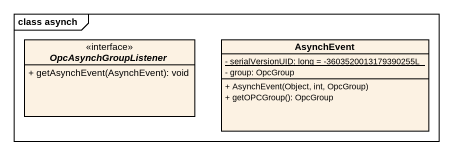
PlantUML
@startuml
mainframe class asynch
hide circle
hide empty members
skinparam classAttributeIconSize 0
interface OpcAsynchGroupListener <<interface>> {
  + getAsynchEvent(AsynchEvent): void
}
class AsynchEvent {
  {static} - serialVersionUID: long = -3603520013179390255L
  - group: OpcGroup
  + AsynchEvent(Object, int, OpcGroup)
  + getOPCGroup(): OpcGroup
}
@enduml
